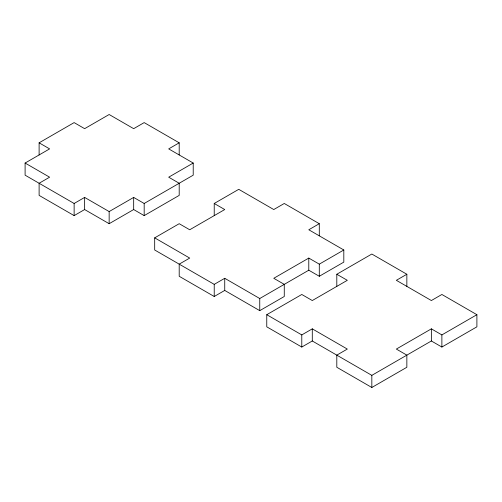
<?xml version="1.0" encoding="UTF-8"?>
<svg xmlns="http://www.w3.org/2000/svg" width="502" height="502" viewBox="0 0 502 502"><rect width="100%" height="100%" fill="white"/><g stroke="black" fill="none" stroke-linecap="round" stroke-linejoin="round"><path stroke-width="0.75" d="M39.112 154.955L39.112 142.819L74.133 122.601L84.637 128.669L109.154 114.512L133.67 128.669L144.181 122.601L179.201 142.819L179.201 154.955M179.201 142.819L168.697 148.887L193.214 163.043L193.214 175.173L144.181 203.479L133.67 197.418L109.154 211.568L84.637 197.418L74.133 203.479L25.1 175.173L25.1 163.043L49.616 148.887L39.112 142.819M25.1 163.043L49.616 177.193L39.112 183.261L39.112 195.391L74.133 215.615L84.637 209.547L109.154 223.704L133.67 209.547L144.181 215.615L179.201 195.391L179.201 183.261L168.697 177.193L193.214 163.043M319.297 235.833L319.297 223.704L308.786 229.765L343.814 249.99L343.814 262.119L319.297 276.276L308.786 270.208L259.754 298.521L224.733 278.296L214.228 284.364L154.685 249.99L154.685 237.854L179.201 223.704L189.712 229.765L224.733 209.547L214.228 203.479L214.228 215.615M214.228 203.479L238.745 189.329L273.766 209.547L284.27 203.479L319.297 223.704M154.685 237.854L189.712 258.078L179.201 264.146L179.201 276.276L214.228 296.494L224.733 290.432L259.754 310.65L284.27 296.494L284.27 284.364L273.766 278.296L308.786 258.078L319.297 264.146L343.814 249.99M406.852 286.385L406.852 274.255L396.348 280.317L431.369 300.541L441.879 294.473L476.9 314.698L476.9 326.827L441.879 347.045L431.369 340.983L371.831 375.358L312.288 340.983L301.784 347.045L266.763 326.827L266.763 314.698L301.784 294.473L312.288 300.541L347.315 280.317L336.804 274.255L336.804 286.385M336.804 274.255L371.831 254.031L406.852 274.255M266.763 314.698L301.784 334.916L312.288 328.848L347.315 349.072L336.804 355.134L336.804 367.269L371.831 387.488L406.852 367.269L406.852 355.134L396.348 349.072L431.369 328.848L441.879 334.916L476.9 314.698M441.879 334.916L441.879 347.045M431.369 328.848L431.369 340.983M371.831 375.358L371.831 387.488M319.297 264.146L319.297 276.276M312.288 328.848L312.288 340.983M308.786 258.078L308.786 270.208M301.784 334.916L301.784 347.045M259.754 298.521L259.754 310.65M224.733 278.296L224.733 290.432M214.228 284.364L214.228 296.494M144.181 203.479L144.181 215.615M133.67 197.418L133.67 209.547M109.154 211.568L109.154 223.704M84.637 197.418L84.637 209.547M74.133 203.479L74.133 215.615"/></g></svg>
